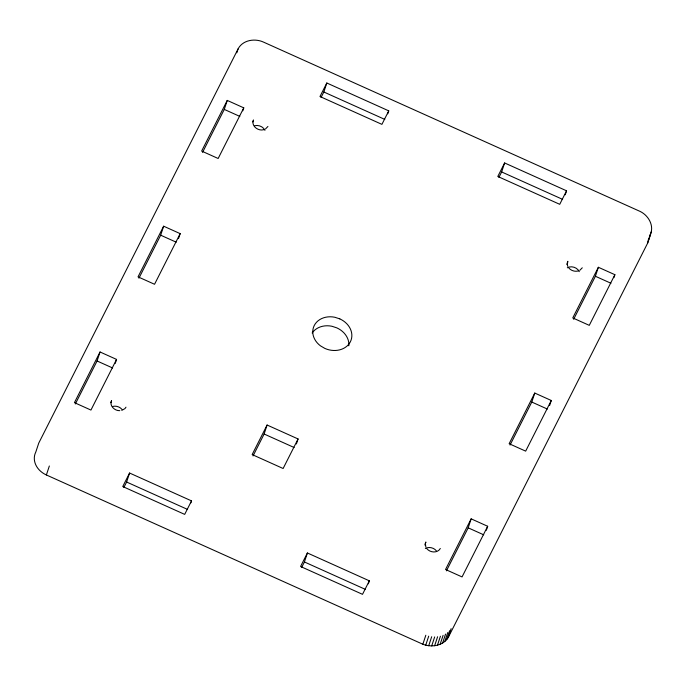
<?xml version="1.0" encoding="UTF-8"?>
<svg xmlns="http://www.w3.org/2000/svg" width="686" height="686" viewBox="0 0 686 686"><rect width="100%" height="100%" fill="white"/><g stroke="black" fill="none" stroke-linecap="round" stroke-linejoin="round"><path stroke-width="1.03" d="M649.385 236.19C655.156 227.015 648.973 215.678 640.132 211.434L263.664 42.172C255.098 38.124 242.835 39.848 238.128 48.826L38.759 443.087L35.783 452.074A19.851 16.498 18.3 0 0 46.382 474.969L422.85 644.24C431.46 647.653 442.933 645.92 448.147 637.646L647.653 243.11L648.724 238.188M46.382 474.969L49.349 465.983M75.323 403.985L97.069 360.982L100.045 351.987L116.56 359.413L115.239 363.409M138.932 278.199L160.678 235.195L163.645 226.2L180.169 233.634L178.514 238.625M110.875 402.673L111.535 400.675C109.177 405.82 114.759 410.957 119.784 410.665M236.807 52.813L238.128 48.826M202.533 152.412L224.279 109.408L227.255 100.413L243.77 107.848L242.784 110.84M123.874 487.42L126.61 482.018L129.585 473.031L191.523 500.883L190.862 502.881M252.817 121.971L253.477 119.973C250.853 125.898 258.185 131.378 263.698 129.705M321.099 97.403L323.835 92.001L326.81 83.006L388.748 110.858L387.753 113.85M253.04 455.941L264.127 434.015L267.094 425.028L298.067 438.954L296.412 443.945M301.694 567.373L304.421 561.971L307.397 552.976L369.334 580.828L368.348 583.82M498.919 177.348L501.646 171.946L504.622 162.959L566.559 190.802L565.238 194.798M424.883 545.001L425.869 542.009L425.346 543.646L425.877 547.136M422.85 644.24L425.817 635.245M425.74 645.149L428.707 636.162M428.707 645.715L431.683 636.728M446.432 570.846L468.186 527.834L471.153 518.848L487.669 526.273L486.348 530.269M431.691 645.912L434.667 636.925M434.632 645.74L437.608 636.745M437.462 645.2L440.438 636.214M440.138 644.3L443.105 635.313M566.825 264.307L567.811 261.306L567.288 264.693L567.819 266.434M442.59 643.074L445.557 634.087M444.768 641.53L447.735 632.543M446.629 639.712L449.604 630.726M448.147 637.646L451.122 628.659M510.041 445.06L531.787 402.047L534.763 393.061L551.278 400.487L549.632 405.486M573.65 319.273L595.397 276.261L598.372 267.274L614.888 274.7L613.893 277.701M648.399 240.7L651.374 231.714M647.653 243.11L650.628 234.123M100.045 351.987L74.431 402.639L90.946 410.065L116.56 359.413M163.645 226.2L138.032 276.852L154.547 284.278L180.169 233.634M227.255 100.413L201.641 151.066L218.157 158.492L243.77 107.848M129.585 473.031L122.751 486.537L184.688 514.389L191.523 500.883M326.81 83.006L319.976 96.52L381.913 124.363L388.748 110.858M267.094 425.028L252.156 454.578L283.121 468.504L298.067 438.954M307.397 552.976L300.571 566.49L362.508 594.333L369.334 580.828M504.622 162.959L497.796 176.465L559.733 204.317L566.559 190.802M471.153 518.848L445.54 569.5L462.055 576.926L487.669 526.273M534.763 393.061L509.149 443.713L525.665 451.139L551.278 400.487M598.372 267.274L572.759 317.927L589.274 325.353L614.888 274.7M267.926 126.473L265.465 128.994M125.984 407.175L124.963 408.59L121.756 410.4M582.268 267.806L579.799 270.327M440.318 548.5C437.582 553.362 430.139 552.762 426.898 548.749M425.363 548.474L427.129 547.771A7.94 6.603 18.3 0 1 436.322 550.747M578.032 271.03C574.714 271.819 571.069 270.636 568.84 268.046M323.835 92.001L384.803 119.407M501.646 171.946L562.623 199.36M224.279 109.408L239.826 116.397M595.397 276.261L610.943 283.249M160.678 235.195L176.225 242.184M531.787 402.047L547.334 409.036M264.127 434.015L294.123 447.504M97.069 360.982L112.615 367.97M468.186 527.834L483.724 534.823M126.61 482.018L187.578 509.432M304.421 561.971L365.398 589.385M254.729 125.735A7.94 6.603 18.3 0 1 264.95 130.331M112.787 406.438A7.94 6.603 18.3 0 1 121.988 409.422M567.305 267.78A7.94 6.603 18.3 0 1 579.284 271.665M312.156 333.01A19.851 16.498 18.3 0 1 331.878 326.253L336.809 327.857A19.851 16.498 18.3 0 1 348.831 345.795M339.784 318.87L334.854 317.266A19.851 16.498 18.3 0 0 314.248 325.516A19.851 16.498 18.3 0 0 320.422 345.813L324.847 348.411A19.851 16.498 18.3 0 0 350.383 341.765A19.851 16.498 18.3 0 0 339.784 318.87"/></g></svg>
